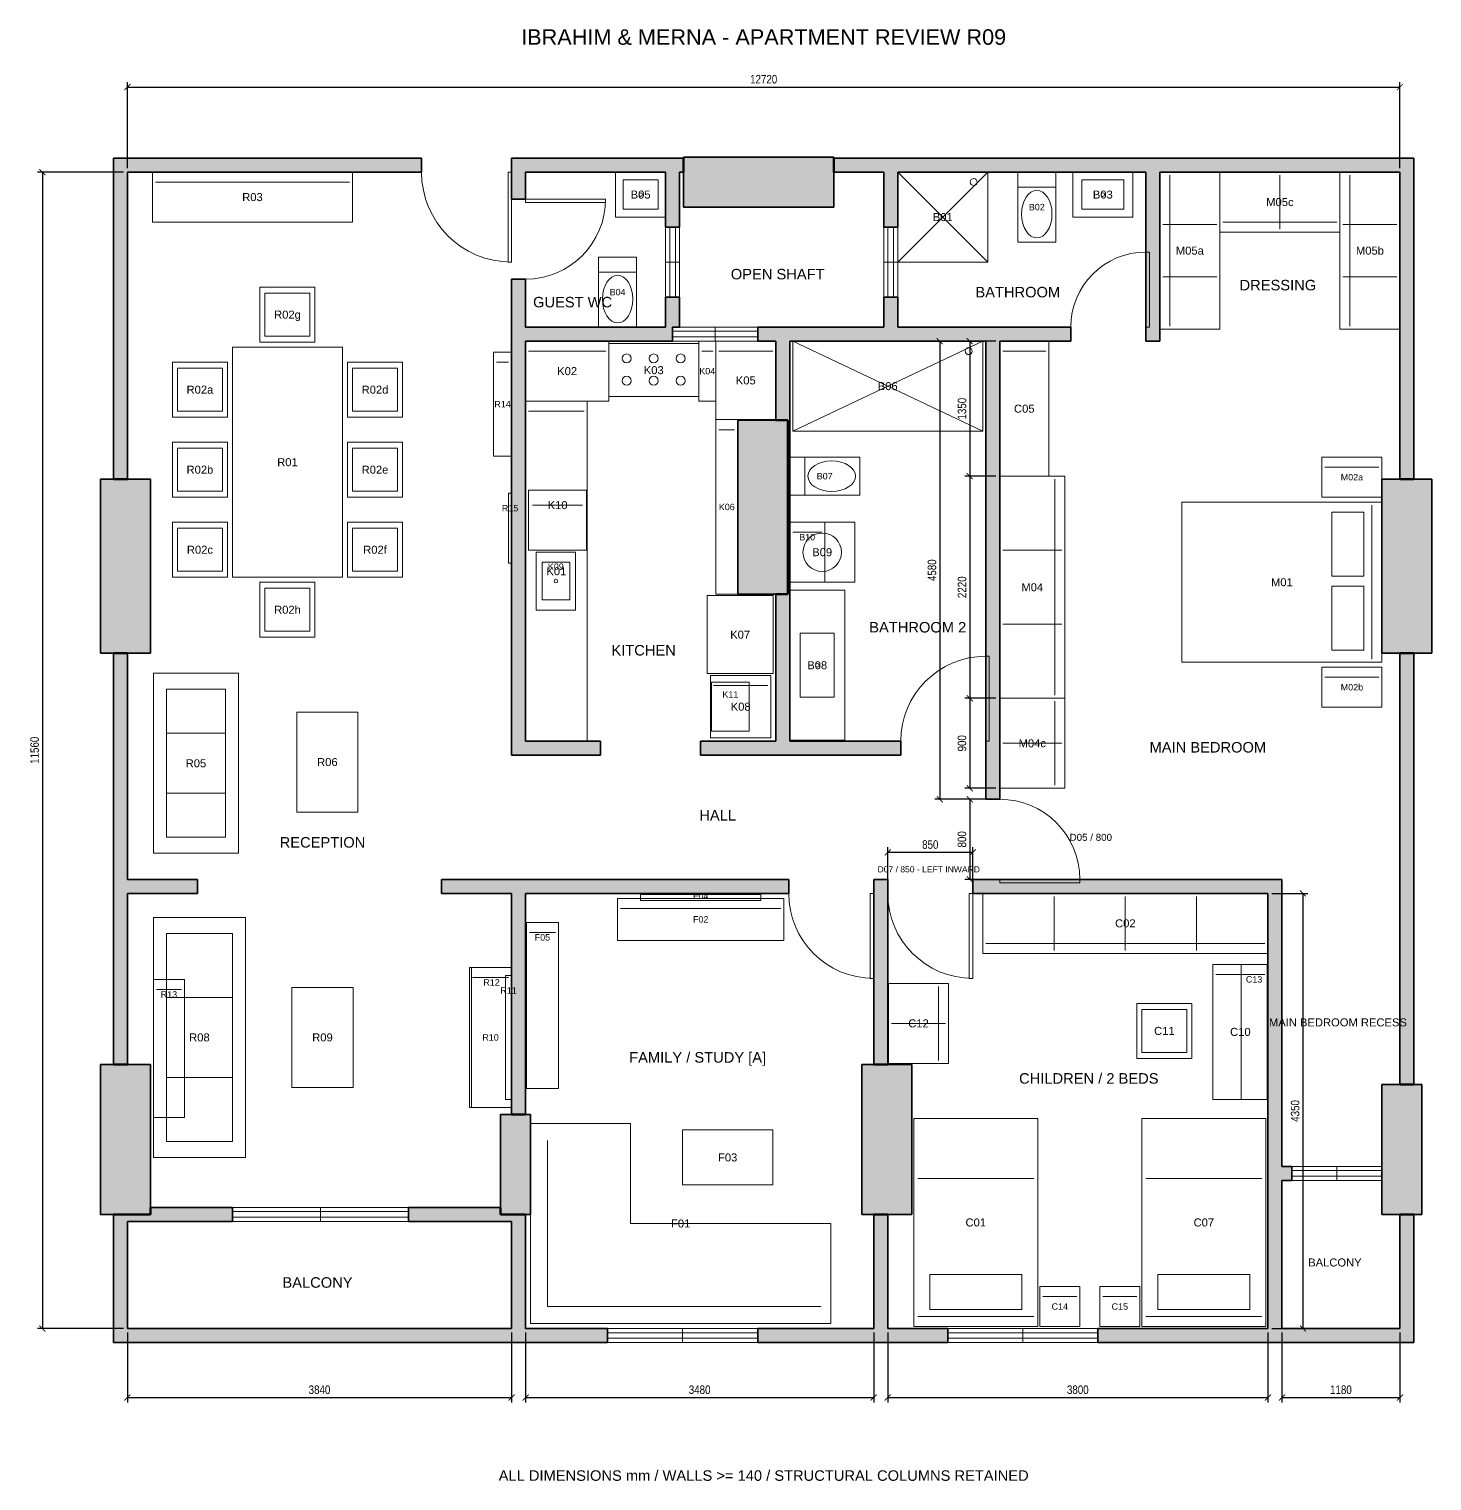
# Model space of a CAD drawing. Header units: millimetres. Extents: x -983 to 13040, y -1524 to 12990.
import ezdxf
from ezdxf.enums import TextEntityAlignment as Align

# ---------------------------------------------------------------- set-up
doc = ezdxf.new("R2010")
doc.units = ezdxf.units.MM
for name, color, linetype, lineweight in [('A-CASE', 30, 'Continuous', 18), ('A-COLU', 8, 'Continuous', 50), ('A-DIMS', 7, 'Continuous', 13), ('A-DOOR', 3, 'Continuous', 20), ('A-FURN-EXIST', 5, 'Continuous', 18), ('A-FURN-OVER', 8, 'Continuous', 13), ('A-FURN-PROP', 3, 'Continuous', 18), ('A-GLAZ', 4, 'Continuous', 15), ('A-NOTES', 7, 'Continuous', 13), ('A-ROOM', 7, 'Continuous', 20), ('A-SANR', 4, 'Continuous', 18), ('A-WALL', 7, 'Continuous', 35)]:
    doc.layers.add(name, color=color, linetype=linetype, lineweight=lineweight)
doc.styles.add('OpenSansCondensed-Light', font='OpenSansCondensed-Light.ttf')
doc.styles.get("Standard").update_dxf_attribs({"font": 'arial.ttf'})
doc.dimstyles.new('EZDXF', dxfattribs={"dimtxt": 0.25, "dimasz": 0.175, "dimexe": 0.375, "dimexo": 0.125, "dimgap": 0.1, "dimtad": 1, "dimlfac": 100, "dimzin": 12, "dimdsep": 46, "dimtxsty": 'OpenSansCondensed-Light', "dimblk": 'ARCHTICK', "dimcen": 2.5, "dimazin": 3, "dimtfac": 0.5, "dimtmove": 2, "dimatfit": 3, "dimarcsym": 0})

# ---------------------------------------------------------------- blocks, each defined once
blk = doc.blocks.new('APT_D01')
for p, q in [((0, 0), (0, -140)), ((900, 0), (900, -140))]:
    blk.add_line(p, q)
blk.add_lwpolyline([(0, 0), (0, 900), (35, 900), (35, 0)], close=True)
blk.add_arc((0, 0), 900, 0, 90)
blk = doc.blocks.new('APT_D02')
for p, q in [((0, 0), (0, -140)), ((800, 0), (800, -140))]:
    blk.add_line(p, q)
blk.add_lwpolyline([(0, 0), (0, 800), (35, 800), (35, 0)], close=True)
blk.add_arc((0, 0), 800, 0, 90)
blk = doc.blocks.new('APT_D04')
for p, q in [((0, 0), (0, 140)), ((850, 0), (850, 140))]:
    blk.add_line(p, q)
blk.add_lwpolyline([(0, 0), (0, -850), (-35, -850), (-35, 0)], close=True)
blk.add_arc((0, 0), 850, -90, 0)
blk = doc.blocks.new('APT_D05')
for p, q in [((0, 0), (0, 140)), ((800, 0), (800, 140))]:
    blk.add_line(p, q)
blk.add_lwpolyline([(0, 0), (0, -800), (-35, -800), (-35, 0)], close=True)
blk.add_arc((0, 0), 800, -90, 0)
blk = doc.blocks.new('APT_D06')
for p, q in [((0, 0), (0, -140)), ((850, 0), (850, -140))]:
    blk.add_line(p, q)
blk.add_lwpolyline([(0, 0), (0, 850), (35, 850), (35, 0)], close=True)
blk.add_arc((0, 0), 850, 0, 90)
blk = doc.blocks.new('APT_D07')
for p, q in [((0, 0), (0, -140)), ((850, 0), (850, -140))]:
    blk.add_line(p, q)
blk.add_lwpolyline([(0, 0), (0, 850), (35, 850), (35, 0)], close=True)
blk.add_arc((0, 0), 850, 0, 90)
blk = doc.blocks.new('APT_D08')
for p, q in [((0, 0), (0, 140)), ((750, 0), (750, 140))]:
    blk.add_line(p, q)
blk.add_lwpolyline([(0, 0), (0, -750), (-35, -750), (-35, 0)], close=True)
blk.add_arc((0, 0), 750, -90, 0)
blk = doc.blocks.new('APT_S02')
for p, q in [((450, 0), (450, -140)), ((0, -42), (900, -42)), ((0, -98), (900, -98))]:
    blk.add_line(p, q)
blk.add_lwpolyline([(0, 0), (900, 0), (900, -140), (0, -140)], close=True)
blk = doc.blocks.new('APT_W03')
for p, q in [((425, 0), (425, -140)), ((0, -42), (850, -42)), ((0, -98), (850, -98))]:
    blk.add_line(p, q)
blk.add_lwpolyline([(0, 0), (850, 0), (850, -140), (0, -140)], close=True)
blk = doc.blocks.new('APT_W04')
for p, q in [((42, 0), (42, -700)), ((98, 0), (98, -700)), ((0, -350), (140, -350))]:
    blk.add_line(p, q)
blk.add_lwpolyline([(0, 0), (140, 0), (140, -700), (0, -700)], close=True)
blk = doc.blocks.new('APT_W05')
for p, q in [((42, 0), (42, -700)), ((98, 0), (98, -700)), ((0, -350), (140, -350))]:
    blk.add_line(p, q)
blk.add_lwpolyline([(0, 0), (140, 0), (140, -700), (0, -700)], close=True)
blk = doc.blocks.new('APT_W06')
for p, q in [((750, 0), (750, -140)), ((0, -42), (1500, -42)), ((0, -98), (1500, -98))]:
    blk.add_line(p, q)
blk.add_lwpolyline([(0, 0), (1500, 0), (1500, -140), (0, -140)], close=True)
blk = doc.blocks.new('APT_W07')
for p, q in [((750, 0), (750, -140)), ((0, -42), (1500, -42)), ((0, -98), (1500, -98))]:
    blk.add_line(p, q)
blk.add_lwpolyline([(0, 0), (1500, 0), (1500, -140), (0, -140)], close=True)
blk = doc.blocks.new('APT_S01')
for p, q in [((880, 0), (880, -140)), ((0, -42), (1760, -42)), ((0, -98), (1760, -98))]:
    blk.add_line(p, q)
blk.add_lwpolyline([(0, 0), (1760, 0), (1760, -140), (0, -140)], close=True)
blk = doc.blocks.new('APT_R01')
blk.add_lwpolyline([(0, 0), (1100, 0), (1100, -2300), (0, -2300)], close=True)
blk = doc.blocks.new('APT_R02a')
for points in [[(0, 0), (550, 0), (550, -550), (0, -550)], [(50, -60), (500, -60), (500, -490), (50, -490)]]:
    blk.add_lwpolyline(points, close=True)
blk = doc.blocks.new('APT_R02d')
for points in [[(0, 0), (550, 0), (550, -550), (0, -550)], [(50, -60), (500, -60), (500, -490), (50, -490)]]:
    blk.add_lwpolyline(points, close=True)
blk = doc.blocks.new('APT_R02b')
for points in [[(0, 0), (550, 0), (550, -550), (0, -550)], [(50, -60), (500, -60), (500, -490), (50, -490)]]:
    blk.add_lwpolyline(points, close=True)
blk = doc.blocks.new('APT_R02e')
for points in [[(0, 0), (550, 0), (550, -550), (0, -550)], [(50, -60), (500, -60), (500, -490), (50, -490)]]:
    blk.add_lwpolyline(points, close=True)
blk = doc.blocks.new('APT_R02c')
for points in [[(0, 0), (550, 0), (550, -550), (0, -550)], [(50, -60), (500, -60), (500, -490), (50, -490)]]:
    blk.add_lwpolyline(points, close=True)
blk = doc.blocks.new('APT_R02f')
for points in [[(0, 0), (550, 0), (550, -550), (0, -550)], [(50, -60), (500, -60), (500, -490), (50, -490)]]:
    blk.add_lwpolyline(points, close=True)
blk = doc.blocks.new('APT_R02g')
for points in [[(0, 0), (550, 0), (550, -550), (0, -550)], [(50, -60), (500, -60), (500, -490), (50, -490)]]:
    blk.add_lwpolyline(points, close=True)
blk = doc.blocks.new('APT_R02h')
for points in [[(0, 0), (550, 0), (550, -550), (0, -550)], [(50, -60), (500, -60), (500, -490), (50, -490)]]:
    blk.add_lwpolyline(points, close=True)
blk = doc.blocks.new('APT_R03')
blk.add_line((30, -100), (1970, -100))
blk.add_lwpolyline([(0, 0), (2000, 0), (2000, -500), (0, -500)], close=True)
blk = doc.blocks.new('APT_R05')
for p, q in [((130, -600), (720, -600)), ((130, -1200), (720, -1200))]:
    blk.add_line(p, q)
for points in [[(0, 0), (850, 0), (850, -1800), (0, -1800)], [(130, -160), (720, -160), (720, -1640), (130, -1640)]]:
    blk.add_lwpolyline(points, close=True)
blk = doc.blocks.new('APT_R06')
blk.add_lwpolyline([(0, 0), (610, 0), (610, -1000), (0, -1000)], close=True)
blk = doc.blocks.new('APT_R08')
for p, q in [((130, -800), (790, -800)), ((130, -1600), (790, -1600))]:
    blk.add_line(p, q)
for points in [[(0, 0), (920, 0), (920, -2400), (0, -2400)], [(130, -160), (790, -160), (790, -2240), (130, -2240)]]:
    blk.add_lwpolyline(points, close=True)
blk = doc.blocks.new('APT_R09')
blk.add_lwpolyline([(0, 0), (610, 0), (610, -1000), (0, -1000)], close=True)
blk = doc.blocks.new('APT_R10')
blk.add_line((30, -100), (390, -100))
blk.add_lwpolyline([(0, 0), (420, 0), (420, -1400), (0, -1400)], close=True)
blk = doc.blocks.new('APT_R11')
blk.add_lwpolyline([(0, 0), (60, 0), (60, -1240), (0, -1240)], close=True)
blk = doc.blocks.new('APT_R12')
blk.add_line((30, -100), (370, -100))
blk.add_lwpolyline([(0, 0), (400, 0), (400, -1400), (0, -1400)], close=True)
blk = doc.blocks.new('APT_R13')
blk.add_line((30, -100), (280, -100))
blk.add_lwpolyline([(0, 0), (310, 0), (310, -1380), (0, -1380)], close=True)
blk = doc.blocks.new('APT_F01')
for p, q in [((170, -170), (170, -1830)), ((170, -1830), (2900, -1830))]:
    blk.add_line(p, q)
blk.add_lwpolyline([(0, 0), (1000, 0), (1000, -1000), (3000, -1000), (3000, -2000), (0, -2000)], close=True)
blk = doc.blocks.new('APT_F02')
blk.add_line((30, -100), (1630, -100))
blk.add_lwpolyline([(0, 0), (1660, 0), (1660, -420), (0, -420)], close=True)
blk = doc.blocks.new('APT_F04')
blk.add_lwpolyline([(0, 0), (1200, 0), (1200, -60), (0, -60)], close=True)
blk = doc.blocks.new('APT_F05')
blk.add_line((30, -100), (290, -100))
blk.add_lwpolyline([(0, 0), (320, 0), (320, -1660), (0, -1660)], close=True)
blk = doc.blocks.new('APT_F03')
blk.add_lwpolyline([(0, 0), (900, 0), (900, -550), (0, -550)], close=True)
blk = doc.blocks.new('APT_C01')
for p, q in [((40, -600), (1200, -600)), ((40, -1980), (1200, -1980))]:
    blk.add_line(p, q)
for points in [[(0, 0), (1240, 0), (1240, -2080), (0, -2080)], [(160, -1560), (1080, -1560), (1080, -1910), (160, -1910)]]:
    blk.add_lwpolyline(points, close=True)
blk = doc.blocks.new('APT_C07')
for p, q in [((40, -600), (1200, -600)), ((40, -1980), (1200, -1980))]:
    blk.add_line(p, q)
for points in [[(0, 0), (1240, 0), (1240, -2080), (0, -2080)], [(160, -1560), (1080, -1560), (1080, -1910), (160, -1910)]]:
    blk.add_lwpolyline(points, close=True)
blk = doc.blocks.new('APT_C02')
for p, q in [((712.5, -30), (712.5, -570)), ((1425, -30), (1425, -570)), ((2137.5, -30), (2137.5, -570)), ((30, -500), (2820, -500))]:
    blk.add_line(p, q)
blk.add_lwpolyline([(0, 0), (2850, 0), (2850, -600), (0, -600)], close=True)
blk = doc.blocks.new('APT_C05')
blk.add_line((30, -100), (460, -100))
blk.add_lwpolyline([(0, 0), (490, 0), (490, -1350), (0, -1350)], close=True)
blk = doc.blocks.new('APT_M01')
blk.add_line((1900, -30), (1900, -1570))
for points in [[(0, 0), (2000, 0), (2000, -1600), (0, -1600)], [(1500, -100), (1820, -100), (1820, -740), (1500, -740)], [(1500, -840), (1820, -840), (1820, -1480), (1500, -1480)]]:
    blk.add_lwpolyline(points, close=True)
blk = doc.blocks.new('APT_M02a')
blk.add_line((30, -100), (570, -100))
blk.add_lwpolyline([(0, 0), (600, 0), (600, -400), (0, -400)], close=True)
blk = doc.blocks.new('APT_M02b')
blk.add_line((30, -100), (570, -100))
blk.add_lwpolyline([(0, 0), (600, 0), (600, -400), (0, -400)], close=True)
blk = doc.blocks.new('APT_M04')
for p, q in [((550, -30), (550, -2190)), ((30, -740), (620, -740)), ((30, -1480), (620, -1480))]:
    blk.add_line(p, q)
blk.add_lwpolyline([(0, 0), (650, 0), (650, -2220), (0, -2220)], close=True)
blk = doc.blocks.new('APT_M04c')
for p, q in [((550, -30), (550, -870)), ((30, -450), (620, -450))]:
    blk.add_line(p, q)
blk.add_lwpolyline([(0, 0), (650, 0), (650, -900), (0, -900)], close=True)
blk = doc.blocks.new('APT_K01')
blk.add_line((30, -100), (585, -100))
blk.add_lwpolyline([(0, 0), (615, 0), (615, -3400), (0, -3400)], close=True)
blk = doc.blocks.new('APT_K02')
blk.add_line((30, -100), (801, -100))
blk.add_lwpolyline([(0, 0), (831, 0), (831, -600), (0, -600)], close=True)
blk = doc.blocks.new('APT_K03')
blk.add_lwpolyline([(0, 0), (900, 0), (900, -530), (0, -530)], close=True)
for centre in [(180, -148.4), (450, -148.4), (720, -148.4), (180, -371), (450, -371), (720, -371)]:
    blk.add_circle(centre, 45)
blk = doc.blocks.new('APT_K04')
blk.add_line((30, -100), (141, -100))
blk.add_lwpolyline([(0, 0), (171, 0), (171, -600), (0, -600)], close=True)
blk = doc.blocks.new('APT_K05')
blk.add_line((30, -100), (568, -100))
blk.add_lwpolyline([(0, 0), (598, 0), (598, -785), (0, -785)], close=True)
blk = doc.blocks.new('APT_K06')
blk.add_line((30, -100), (188, -100))
blk.add_lwpolyline([(0, 0), (218, 0), (218, -1745), (0, -1745)], close=True)
blk = doc.blocks.new('APT_K07')
blk.add_lwpolyline([(0, 0), (660, 0), (660, -780), (0, -780)], close=True)
blk = doc.blocks.new('APT_K08')
blk.add_line((30, -100), (570, -100))
blk.add_lwpolyline([(0, 0), (600, 0), (600, -620), (0, -620)], close=True)
blk = doc.blocks.new('APT_K09')
for points in [[(0, 0), (395, 0), (395, -580), (0, -580)], [(59.25, -101.5), (335.75, -101.5), (335.75, -478.5), (59.25, -478.5)]]:
    blk.add_lwpolyline(points, close=True)
blk.add_circle((197.5, -290), 18)
blk = doc.blocks.new('APT_K10')
blk.add_line((40, -150), (540, -150))
blk.add_lwpolyline([(0, 0), (580, 0), (580, -600), (0, -600)], close=True)
blk = doc.blocks.new('APT_K11')
blk.add_lwpolyline([(0, 0), (374, 0), (374, -489), (0, -489)], close=True)
blk = doc.blocks.new('APT_B01')
for p, q in [((0, 0), (900, -900)), ((900, 0), (0, -900))]:
    blk.add_line(p, q)
blk.add_lwpolyline([(0, 0), (900, 0), (900, -900), (0, -900)], close=True)
blk.add_circle((760, -100), 35)
blk = doc.blocks.new('APT_B02')
for points in [[(0, 0), (380, 0), (380, -700), (0, -700)], [(0, 0), (380, 0), (380, -150), (0, -150)]]:
    blk.add_lwpolyline(points, close=True)
blk.add_ellipse((190, -420), major_axis=(0, 238), ratio=0.638655)
blk = doc.blocks.new('APT_B03')
for points in [[(0, 0), (600, 0), (600, -450), (0, -450)], [(90, -78.75), (510, -78.75), (510, -371.25), (90, -371.25)]]:
    blk.add_lwpolyline(points, close=True)
blk.add_circle((300, -225), 18)
blk = doc.blocks.new('APT_B04')
for points in [[(0, 0), (380, 0), (380, -700), (0, -700)], [(0, 0), (380, 0), (380, -150), (0, -150)]]:
    blk.add_lwpolyline(points, close=True)
blk.add_ellipse((190, -420), major_axis=(0, 238), ratio=0.638655)
blk = doc.blocks.new('APT_B05')
for points in [[(0, 0), (500, 0), (500, -450), (0, -450)], [(75, -78.75), (425, -78.75), (425, -371.25), (75, -371.25)]]:
    blk.add_lwpolyline(points, close=True)
blk.add_circle((250, -225), 18)
blk = doc.blocks.new('APT_B06')
for p, q in [((0, 0), (1900, -900)), ((1900, 0), (0, -900))]:
    blk.add_line(p, q)
blk.add_lwpolyline([(0, 0), (1900, 0), (1900, -900), (0, -900)], close=True)
blk.add_circle((1760, -100), 35)
blk = doc.blocks.new('APT_B07')
for points in [[(0, 0), (700, 0), (700, -380), (0, -380)], [(0, 0), (150, 0), (150, -380), (0, -380)]]:
    blk.add_lwpolyline(points, close=True)
blk.add_ellipse((420, -190), major_axis=(238, 0), ratio=0.638655)
blk = doc.blocks.new('APT_B08')
for points in [[(0, 0), (550, 0), (550, -1500), (0, -1500)], [(105, -430.5), (445, -430.5), (445, -1069.5), (105, -1069.5)]]:
    blk.add_lwpolyline(points, close=True)
blk.add_circle((275, -750), 18)
blk = doc.blocks.new('APT_M05a')
for p, q in [((100, -30), (100, -1540)), ((30, -523), (570, -523)), ((30, -1047), (570, -1047))]:
    blk.add_line(p, q)
blk.add_lwpolyline([(0, 0), (600, 0), (600, -1570), (0, -1570)], close=True)
blk = doc.blocks.new('APT_M05b')
for p, q in [((100, -30), (100, -1540)), ((30, -523), (570, -523)), ((30, -1047), (570, -1047))]:
    blk.add_line(p, q)
blk.add_lwpolyline([(0, 0), (600, 0), (600, -1570), (0, -1570)], close=True)
blk = doc.blocks.new('APT_M05c')
for p, q in [((600, -30), (600, -570)), ((30, -500), (1170, -500))]:
    blk.add_line(p, q)
blk.add_lwpolyline([(0, 0), (1200, 0), (1200, -600), (0, -600)], close=True)
blk = doc.blocks.new('APT_B09')
blk.add_lwpolyline([(0, 0), (650, 0), (650, -600), (0, -600)], close=True)
blk.add_circle((325, -300), 192)
blk = doc.blocks.new('APT_B10')
blk.add_line((30, -100), (320, -100))
blk.add_lwpolyline([(0, 0), (350, 0), (350, -600), (0, -600)], close=True)
blk = doc.blocks.new('APT_R14')
blk.add_line((30, -100), (150, -100))
blk.add_lwpolyline([(0, 0), (180, 0), (180, -1040), (0, -1040)], close=True)
blk = doc.blocks.new('APT_C10')
blk.add_line((30, -100), (520, -100))
blk.add_lwpolyline([(0, 0), (550, 0), (550, -1350), (0, -1350)], close=True)
blk = doc.blocks.new('APT_C11')
for points in [[(0, 0), (550, 0), (550, -550), (0, -550)], [(50, -60), (500, -60), (500, -490), (50, -490)]]:
    blk.add_lwpolyline(points, close=True)
blk = doc.blocks.new('APT_C12')
for p, q in [((500, -30), (500, -770)), ((30, -400), (570, -400))]:
    blk.add_line(p, q)
blk.add_lwpolyline([(0, 0), (600, 0), (600, -800), (0, -800)], close=True)
blk = doc.blocks.new('APT_C13')
blk.add_line((30, -100), (230, -100))
blk.add_lwpolyline([(0, 0), (260, 0), (260, -1350), (0, -1350)], close=True)
blk = doc.blocks.new('APT_C14')
blk.add_line((30, -100), (370, -100))
blk.add_lwpolyline([(0, 0), (400, 0), (400, -400), (0, -400)], close=True)
blk = doc.blocks.new('APT_C15')
blk.add_line((30, -100), (370, -100))
blk.add_lwpolyline([(0, 0), (400, 0), (400, -400), (0, -400)], close=True)
blk = doc.blocks.new('APT_R15')
blk.add_lwpolyline([(0, 0), (30, 0), (30, -700), (0, -700)], close=True)
blk = doc.blocks.new('_ARCHTICK')
at = {"color": 0, "linetype": 'ByBlock', "const_width": 0.15}
blk.add_lwpolyline([(-0.5, -0.5), (0.5, 0.5)], dxfattribs=at)
blk = doc.blocks.new('*D81')
at = {"layer": 'A-DIMS', "color": 0, "lineweight": -2, "transparency": 16777216}
for p, q in [((0, 11600), (0, 12460)), ((0, 12410), (12720, 12410)), ((12720, 11600), (12720, 12460))]:
    blk.add_line(p, q, dxfattribs=at)
at = {"layer": 'Defpoints', "color": 0, "transparency": 16777216}
for p in [(12720, 12410), (0, 11560), (12720, 11560)]:
    blk.add_point(p, dxfattribs=at)
at = {"layer": 'A-DIMS', "color": 0, "lineweight": -2, "transparency": 16777216, "xscale": 60, "yscale": 60, "zscale": 60, "rotation": 180}
blk.add_blockref('_ARCHTICK', (0, 12410), dxfattribs=at)
at = {"layer": 'A-DIMS', "color": 0, "lineweight": -2, "transparency": 16777216, "xscale": 60, "yscale": 60, "zscale": 60}
blk.add_blockref('_ARCHTICK', (12720, 12410), dxfattribs=at)
at = {"layer": 'A-DIMS', "color": 0, "transparency": 16777216, "insert": (6360, 12487.5), "char_height": 85, "attachment_point": 5, "style": 'OpenSansCondensed-Light'}
blk.add_mtext('12720', dxfattribs=at)
blk = doc.blocks.new('*D82')
at = {"layer": 'A-DIMS', "color": 0, "lineweight": -2, "transparency": 16777216}
for p, q in [((-40, 11560), (-900, 11560)), ((-850, 11560), (-850, 0)), ((-40, 0), (-900, 0))]:
    blk.add_line(p, q, dxfattribs=at)
at = {"layer": 'Defpoints', "color": 0, "transparency": 16777216}
for p in [(0, 11560), (0, 0), (-850, 0)]:
    blk.add_point(p, dxfattribs=at)
at = {"layer": 'A-DIMS', "color": 0, "lineweight": -2, "transparency": 16777216, "xscale": 60, "yscale": 60, "zscale": 60}
for p, rotation in [((-850, 11560), 90), ((-850, 0), 270)]:
    blk.add_blockref('_ARCHTICK', p, dxfattribs=dict(at, rotation=rotation))
at = {"layer": 'A-DIMS', "color": 0, "transparency": 16777216, "insert": (-927.5, 5780), "char_height": 85, "attachment_point": 5, "rotation": 90, "style": 'OpenSansCondensed-Light'}
blk.add_mtext('11560', dxfattribs=at)
blk = doc.blocks.new('*D83')
at = {"layer": 'A-DIMS', "color": 0, "lineweight": -2, "transparency": 16777216}
for p, q in [((0, -40), (0, -740)), ((3840, -40), (3840, -740)), ((0, -690), (3840, -690))]:
    blk.add_line(p, q, dxfattribs=at)
at = {"layer": 'Defpoints', "color": 0, "transparency": 16777216}
for p in [(0, 0), (3840, 0), (3840, -690)]:
    blk.add_point(p, dxfattribs=at)
at = {"layer": 'A-DIMS', "color": 0, "lineweight": -2, "transparency": 16777216, "xscale": 60, "yscale": 60, "zscale": 60, "rotation": 180}
blk.add_blockref('_ARCHTICK', (0, -690), dxfattribs=at)
at = {"layer": 'A-DIMS', "color": 0, "lineweight": -2, "transparency": 16777216, "xscale": 60, "yscale": 60, "zscale": 60}
blk.add_blockref('_ARCHTICK', (3840, -690), dxfattribs=at)
at = {"layer": 'A-DIMS', "color": 0, "transparency": 16777216, "insert": (1920, -612.5), "char_height": 85, "attachment_point": 5, "style": 'OpenSansCondensed-Light'}
blk.add_mtext('3840', dxfattribs=at)
blk = doc.blocks.new('*D84')
at = {"layer": 'A-DIMS', "color": 0, "lineweight": -2, "transparency": 16777216}
for p, q in [((3980, -40), (3980, -740)), ((7460, -40), (7460, -740)), ((3980, -690), (7460, -690))]:
    blk.add_line(p, q, dxfattribs=at)
at = {"layer": 'Defpoints', "color": 0, "transparency": 16777216}
for p in [(3980, 0), (7460, 0), (7460, -690)]:
    blk.add_point(p, dxfattribs=at)
at = {"layer": 'A-DIMS', "color": 0, "lineweight": -2, "transparency": 16777216, "xscale": 60, "yscale": 60, "zscale": 60, "rotation": 180}
blk.add_blockref('_ARCHTICK', (3980, -690), dxfattribs=at)
at = {"layer": 'A-DIMS', "color": 0, "lineweight": -2, "transparency": 16777216, "xscale": 60, "yscale": 60, "zscale": 60}
blk.add_blockref('_ARCHTICK', (7460, -690), dxfattribs=at)
at = {"layer": 'A-DIMS', "color": 0, "transparency": 16777216, "insert": (5720, -612.5), "char_height": 85, "attachment_point": 5, "style": 'OpenSansCondensed-Light'}
blk.add_mtext('3480', dxfattribs=at)
blk = doc.blocks.new('*D85')
at = {"layer": 'A-DIMS', "color": 0, "lineweight": -2, "transparency": 16777216}
for p, q in [((7600, -40), (7600, -740)), ((11400, -40), (11400, -740)), ((7600, -690), (11400, -690))]:
    blk.add_line(p, q, dxfattribs=at)
at = {"layer": 'Defpoints', "color": 0, "transparency": 16777216}
for p in [(7600, 0), (11400, 0), (11400, -690)]:
    blk.add_point(p, dxfattribs=at)
at = {"layer": 'A-DIMS', "color": 0, "lineweight": -2, "transparency": 16777216, "xscale": 60, "yscale": 60, "zscale": 60, "rotation": 180}
blk.add_blockref('_ARCHTICK', (7600, -690), dxfattribs=at)
at = {"layer": 'A-DIMS', "color": 0, "lineweight": -2, "transparency": 16777216, "xscale": 60, "yscale": 60, "zscale": 60}
blk.add_blockref('_ARCHTICK', (11400, -690), dxfattribs=at)
at = {"layer": 'A-DIMS', "color": 0, "transparency": 16777216, "insert": (9500, -612.5), "char_height": 85, "attachment_point": 5, "style": 'OpenSansCondensed-Light'}
blk.add_mtext('3800', dxfattribs=at)
blk = doc.blocks.new('*D86')
at = {"layer": 'A-DIMS', "color": 0, "lineweight": -2, "transparency": 16777216}
for p, q in [((11540, -40), (11540, -740)), ((12720, -40), (12720, -740)), ((11540, -690), (12720, -690))]:
    blk.add_line(p, q, dxfattribs=at)
at = {"layer": 'Defpoints', "color": 0, "transparency": 16777216}
for p in [(11540, 0), (12720, 0), (12720, -690)]:
    blk.add_point(p, dxfattribs=at)
at = {"layer": 'A-DIMS', "color": 0, "lineweight": -2, "transparency": 16777216, "xscale": 60, "yscale": 60, "zscale": 60, "rotation": 180}
blk.add_blockref('_ARCHTICK', (11540, -690), dxfattribs=at)
at = {"layer": 'A-DIMS', "color": 0, "lineweight": -2, "transparency": 16777216, "xscale": 60, "yscale": 60, "zscale": 60}
blk.add_blockref('_ARCHTICK', (12720, -690), dxfattribs=at)
at = {"layer": 'A-DIMS', "color": 0, "transparency": 16777216, "insert": (12130, -612.5), "char_height": 85, "attachment_point": 5, "style": 'OpenSansCondensed-Light'}
blk.add_mtext('1180', dxfattribs=at)
blk = doc.blocks.new('*D87')
at = {"layer": 'A-DIMS', "color": 0, "lineweight": -2, "transparency": 16777216}
for p, q in [((11440, 4350), (11800, 4350)), ((11750, 4350), (11750, 0)), ((11440, 0), (11800, 0))]:
    blk.add_line(p, q, dxfattribs=at)
at = {"layer": 'Defpoints', "color": 0, "transparency": 16777216}
for p in [(11400, 4350), (11400, 0), (11750, 0)]:
    blk.add_point(p, dxfattribs=at)
at = {"layer": 'A-DIMS', "color": 0, "lineweight": -2, "transparency": 16777216, "xscale": 60, "yscale": 60, "zscale": 60}
for p, rotation in [((11750, 4350), 90), ((11750, 0), 270)]:
    blk.add_blockref('_ARCHTICK', p, dxfattribs=dict(at, rotation=rotation))
at = {"layer": 'A-DIMS', "color": 0, "transparency": 16777216, "insert": (11672.5, 2175), "char_height": 85, "attachment_point": 5, "rotation": 90, "style": 'OpenSansCondensed-Light'}
blk.add_mtext('4350', dxfattribs=at)
blk = doc.blocks.new('*D88')
at = {"layer": 'A-DIMS', "color": 0, "lineweight": -2, "transparency": 16777216}
for p, q in [((7600, 4390), (7600, 4810)), ((8450, 4390), (8450, 4810)), ((7600, 4760), (8450, 4760))]:
    blk.add_line(p, q, dxfattribs=at)
at = {"layer": 'Defpoints', "color": 0, "transparency": 16777216}
for p in [(8450, 4760), (7600, 4350), (8450, 4350)]:
    blk.add_point(p, dxfattribs=at)
at = {"layer": 'A-DIMS', "color": 0, "lineweight": -2, "transparency": 16777216, "xscale": 60, "yscale": 60, "zscale": 60, "rotation": 180}
blk.add_blockref('_ARCHTICK', (7600, 4760), dxfattribs=at)
at = {"layer": 'A-DIMS', "color": 0, "lineweight": -2, "transparency": 16777216, "xscale": 60, "yscale": 60, "zscale": 60}
blk.add_blockref('_ARCHTICK', (8450, 4760), dxfattribs=at)
at = {"layer": 'A-DIMS', "color": 0, "transparency": 16777216, "insert": (8025, 4837.5), "char_height": 85, "attachment_point": 5, "style": 'OpenSansCondensed-Light'}
blk.add_mtext('850', dxfattribs=at)
blk = doc.blocks.new('*D89')
at = {"layer": 'A-DIMS', "color": 0, "lineweight": -2, "transparency": 16777216}
for p, q in [((8680, 9870), (8370, 9870)), ((8420, 9870), (8420, 8520)), ((8680, 8520), (8370, 8520))]:
    blk.add_line(p, q, dxfattribs=at)
at = {"layer": 'Defpoints', "color": 0, "transparency": 16777216}
for p in [(8720, 9870), (8420, 8520), (8720, 8520)]:
    blk.add_point(p, dxfattribs=at)
at = {"layer": 'A-DIMS', "color": 0, "lineweight": -2, "transparency": 16777216, "xscale": 60, "yscale": 60, "zscale": 60}
for p, rotation in [((8420, 9870), 90), ((8420, 8520), 270)]:
    blk.add_blockref('_ARCHTICK', p, dxfattribs=dict(at, rotation=rotation))
at = {"layer": 'A-DIMS', "color": 0, "transparency": 16777216, "insert": (8342.5, 9195), "char_height": 85, "attachment_point": 5, "rotation": 90, "style": 'OpenSansCondensed-Light'}
blk.add_mtext('1350', dxfattribs=at)
blk = doc.blocks.new('*D90')
at = {"layer": 'A-DIMS', "color": 0, "lineweight": -2, "transparency": 16777216}
for p, q in [((8680, 8520), (8370, 8520)), ((8420, 8520), (8420, 6300)), ((8680, 6300), (8370, 6300))]:
    blk.add_line(p, q, dxfattribs=at)
at = {"layer": 'Defpoints', "color": 0, "transparency": 16777216}
for p in [(8720, 8520), (8420, 6300), (8720, 6300)]:
    blk.add_point(p, dxfattribs=at)
at = {"layer": 'A-DIMS', "color": 0, "lineweight": -2, "transparency": 16777216, "xscale": 60, "yscale": 60, "zscale": 60}
for p, rotation in [((8420, 8520), 90), ((8420, 6300), 270)]:
    blk.add_blockref('_ARCHTICK', p, dxfattribs=dict(at, rotation=rotation))
at = {"layer": 'A-DIMS', "color": 0, "transparency": 16777216, "insert": (8342.5, 7410), "char_height": 85, "attachment_point": 5, "rotation": 90, "style": 'OpenSansCondensed-Light'}
blk.add_mtext('2220', dxfattribs=at)
blk = doc.blocks.new('*D91')
at = {"layer": 'A-DIMS', "color": 0, "lineweight": -2, "transparency": 16777216}
for p, q in [((8680, 6300), (8370, 6300)), ((8420, 6300), (8420, 5400)), ((8680, 5400), (8370, 5400))]:
    blk.add_line(p, q, dxfattribs=at)
at = {"layer": 'Defpoints', "color": 0, "transparency": 16777216}
for p in [(8720, 6300), (8420, 5400), (8720, 5400)]:
    blk.add_point(p, dxfattribs=at)
at = {"layer": 'A-DIMS', "color": 0, "lineweight": -2, "transparency": 16777216, "xscale": 60, "yscale": 60, "zscale": 60}
for p, rotation in [((8420, 6300), 90), ((8420, 5400), 270)]:
    blk.add_blockref('_ARCHTICK', p, dxfattribs=dict(at, rotation=rotation))
at = {"layer": 'A-DIMS', "color": 0, "transparency": 16777216, "insert": (8342.5, 5850), "char_height": 85, "attachment_point": 5, "rotation": 90, "style": 'OpenSansCondensed-Light'}
blk.add_mtext('900', dxfattribs=at)
blk = doc.blocks.new('*D92')
at = {"layer": 'A-DIMS', "color": 0, "lineweight": -2, "transparency": 16777216}
for p, q in [((8680, 9870), (8070, 9870)), ((8120, 9870), (8120, 5290)), ((8680, 5290), (8070, 5290))]:
    blk.add_line(p, q, dxfattribs=at)
at = {"layer": 'Defpoints', "color": 0, "transparency": 16777216}
for p in [(8720, 9870), (8120, 5290), (8720, 5290)]:
    blk.add_point(p, dxfattribs=at)
at = {"layer": 'A-DIMS', "color": 0, "lineweight": -2, "transparency": 16777216, "xscale": 60, "yscale": 60, "zscale": 60}
for p, rotation in [((8120, 9870), 90), ((8120, 5290), 270)]:
    blk.add_blockref('_ARCHTICK', p, dxfattribs=dict(at, rotation=rotation))
at = {"layer": 'A-DIMS', "color": 0, "transparency": 16777216, "insert": (8042.5, 7580), "char_height": 85, "attachment_point": 5, "rotation": 90, "style": 'OpenSansCondensed-Light'}
blk.add_mtext('4580', dxfattribs=at)
blk = doc.blocks.new('*D93')
at = {"layer": 'A-DIMS', "color": 0, "lineweight": -2, "transparency": 16777216}
for p, q in [((8680, 5290), (8370, 5290)), ((8420, 5290), (8420, 4490)), ((8680, 4490), (8370, 4490))]:
    blk.add_line(p, q, dxfattribs=at)
at = {"layer": 'Defpoints', "color": 0, "transparency": 16777216}
for p in [(8720, 5290), (8420, 4490), (8720, 4490)]:
    blk.add_point(p, dxfattribs=at)
at = {"layer": 'A-DIMS', "color": 0, "lineweight": -2, "transparency": 16777216, "xscale": 60, "yscale": 60, "zscale": 60}
for p, rotation in [((8420, 5290), 90), ((8420, 4490), 270)]:
    blk.add_blockref('_ARCHTICK', p, dxfattribs=dict(at, rotation=rotation))
at = {"layer": 'A-DIMS', "color": 0, "transparency": 16777216, "insert": (8342.5, 4890), "char_height": 85, "attachment_point": 5, "rotation": 90, "style": 'OpenSansCondensed-Light'}
blk.add_mtext('800', dxfattribs=at)

msp = doc.modelspace()

# ---------------------------------------------------------------- hatches: boundary and pattern name
at = {"layer": 'A-COLU'}
h = msp.add_hatch(color=8, dxfattribs=at)
h.dxf.hatch_style = 1
h.paths.add_polyline_path([(7060, 11210), (7060, 11710), (5560, 11710), (5560, 11210)])
h = msp.add_hatch(color=8, dxfattribs=at)
h.dxf.hatch_style = 1
h.paths.add_polyline_path([(6600, 7340), (6600, 9080), (6100, 9080), (6100, 7340)])
h = msp.add_hatch(color=8, dxfattribs=at)
h.dxf.hatch_style = 1
h.paths.add_polyline_path([(230, 6750), (230, 8490), (-270, 8490), (-270, 6750)])
h = msp.add_hatch(color=8, dxfattribs=at)
h.dxf.hatch_style = 1
h.paths.add_polyline_path([(13040, 6750), (13040, 8490), (12540, 8490), (12540, 6750)])
h = msp.add_hatch(color=8, dxfattribs=at)
h.dxf.hatch_style = 1
h.paths.add_polyline_path([(230, 1140), (230, 2640), (-270, 2640), (-270, 1140)])
h = msp.add_hatch(color=8, dxfattribs=at)
h.dxf.hatch_style = 1
h.paths.add_polyline_path([(7840, 1140), (7840, 2640), (7340, 2640), (7340, 1140)])
h = msp.add_hatch(color=8, dxfattribs=at)
h.dxf.hatch_style = 1
h.paths.add_polyline_path([(12940, 1140), (12940, 2440), (12540, 2440), (12540, 1140)])
h = msp.add_hatch(color=8, dxfattribs=at)
h.dxf.hatch_style = 1
h.paths.add_polyline_path([(4030, 1140), (4030, 2140), (3730, 2140), (3730, 1140)])
at = {"layer": 'A-WALL'}
h = msp.add_hatch(color=254, dxfattribs=at)
h.dxf.hatch_style = 1
h.paths.add_polyline_path([(0, 11560), (2940, 11560), (2940, 11700), (-140, 11700), (-140, 11560), (-140, 8490), (0, 8490)])
h = msp.add_hatch(color=254, dxfattribs=at)
h.dxf.hatch_style = 1
h.paths.add_polyline_path([(3840, 11700), (3840, 11560), (3840, 11290), (3980, 11290), (3980, 11560), (5380, 11560), (5380, 11010), (5520, 11010), (5520, 11560), (5560, 11560), (5560, 11700)])
h = msp.add_hatch(color=254, dxfattribs=at)
h.dxf.hatch_style = 1
h.paths.add_polyline_path([(12860, 11560), (12860, 11700), (7060, 11700), (7060, 11560), (7560, 11560), (7560, 11010), (7700, 11010), (7700, 11560), (10180, 11560), (10180, 10010), (10180, 9870), (10320, 9870), (10320, 11560), (12720, 11560), (12720, 8490), (12860, 8490)])
h = msp.add_hatch(color=254, dxfattribs=at)
h.dxf.hatch_style = 1
h.paths.add_polyline_path([(4730, 5870), (3980, 5870), (3980, 9870), (5450, 9870), (5450, 10010), (5520, 10010), (5520, 10310), (5380, 10310), (5380, 10010), (3980, 10010), (3980, 10490), (3840, 10490), (3840, 5730), (3980, 5730), (4730, 5730)])
h = msp.add_hatch(color=254, dxfattribs=at)
h.dxf.hatch_style = 1
h.paths.add_polyline_path([(6620, 5730), (7730, 5730), (7730, 5870), (6620, 5870), (6620, 9870), (8580, 9870), (8580, 5870), (8580, 5730), (8580, 5290), (8720, 5290), (8720, 9870), (9430, 9870), (9430, 10010), (7700, 10010), (7700, 10310), (7560, 10310), (7560, 10010), (6300, 10010), (6300, 9870), (6480, 9870), (6480, 9080), (6600, 9080), (6600, 7340), (6480, 7340), (6480, 5870), (5730, 5870), (5730, 5730), (6480, 5730)])
h = msp.add_hatch(color=254, dxfattribs=at)
h.dxf.hatch_style = 1
h.paths.add_polyline_path([(0, 4350), (700, 4350), (700, 4490), (0, 4490), (0, 6750), (-140, 6750), (-140, 2640), (0, 2640)])
h = msp.add_hatch(color=254, dxfattribs=at)
h.dxf.hatch_style = 1
h.paths.add_polyline_path([(12860, 6750), (12720, 6750), (12720, 4490), (12720, 4350), (12720, 2440), (12860, 2440)])
h = msp.add_hatch(color=254, dxfattribs=at)
h.dxf.hatch_style = 1
h.paths.add_polyline_path([(3980, 4350), (6610, 4350), (6610, 4490), (3980, 4490), (3840, 4490), (3140, 4490), (3140, 4350), (3840, 4350), (3840, 2140), (3980, 2140)])
h = msp.add_hatch(color=254, dxfattribs=at)
h.dxf.hatch_style = 1
h.paths.add_polyline_path([(7600, 4350), (7600, 4490), (7460, 4490), (7460, 4350), (7460, 2640), (7600, 2640)])
h = msp.add_hatch(color=254, dxfattribs=at)
h.dxf.hatch_style = 1
h.paths.add_polyline_path([(12860, -140), (12860, 1140), (12720, 1140), (12720, 0), (11540, 0), (11540, 1480), (11640, 1480), (11640, 1620), (11540, 1620), (11540, 4350), (11540, 4490), (8720, 4490), (8580, 4490), (8450, 4490), (8450, 4350), (11400, 4350), (11400, 0), (9700, 0), (9700, -140), (12720, -140)])
h = msp.add_hatch(color=254, dxfattribs=at)
h.dxf.hatch_style = 1
h.paths.add_polyline_path([(0, -140), (4800, -140), (4800, 0), (3980, 0), (3980, 1140), (3730, 1140), (3730, 1210), (2810, 1210), (2810, 1070), (3840, 1070), (3840, 0), (0, 0), (0, 1070), (1050, 1070), (1050, 1210), (230, 1210), (230, 1140), (-140, 1140), (-140, -140)])
h = msp.add_hatch(color=254, dxfattribs=at)
h.dxf.hatch_style = 1
h.paths.add_polyline_path([(8200, 0), (7600, 0), (7600, 1140), (7460, 1140), (7460, 0), (6300, 0), (6300, -140), (8200, -140)])

# ---------------------------------------------------------------- linework, layer by layer
at = {"layer": 'A-COLU'}
for p, q in [((5560, 11700), (5560, 11560)), ((7060, 11560), (7060, 11700)), ((6600, 9080), (6480, 9080)), ((6600, 7340), (6600, 9080)), ((0, 8490), (-140, 8490)), ((12860, 8490), (12720, 8490)), ((6480, 7340), (6600, 7340)), ((-140, 6750), (0, 6750)), ((12720, 6750), (12860, 6750)), ((0, 2640), (-140, 2640)), ((7600, 2640), (7460, 2640)), ((12860, 2440), (12720, 2440)), ((3980, 2140), (3840, 2140)), ((230, 1140), (230, 1210)), ((3730, 1210), (3730, 1140)), ((-140, 1140), (230, 1140)), ((3730, 1140), (3980, 1140)), ((7460, 1140), (7600, 1140)), ((12720, 1140), (12860, 1140))]:
    msp.add_line(p, q, dxfattribs=at)
at = {"layer": 'A-WALL'}
for p, q in [((2940, 11700), (-140, 11700)), ((-140, 11700), (-140, 11560)), ((2940, 11560), (2940, 11700)), ((5560, 11700), (3840, 11700)), ((3840, 11700), (3840, 11560)), ((7060, 11710), (5560, 11710)), ((5560, 11710), (5560, 11700)), ((7060, 11700), (7060, 11710)), ((12860, 11700), (7060, 11700)), ((12860, 11560), (12860, 11700)), ((-140, 11560), (-140, 8490)), ((0, 8490), (0, 11560)), ((0, 11560), (2940, 11560)), ((3840, 11560), (3840, 11290)), ((3980, 11290), (3980, 11560)), ((3980, 11560), (5380, 11560)), ((5380, 11560), (5380, 11010)), ((5520, 11010), (5520, 11560)), ((5520, 11560), (5560, 11560)), ((5560, 11560), (5560, 11210)), ((7060, 11210), (7060, 11560)), ((7060, 11560), (7560, 11560)), ((7560, 11560), (7560, 11010)), ((7700, 11010), (7700, 11560)), ((7700, 11560), (10180, 11560)), ((10180, 11560), (10180, 10010)), ((10320, 9870), (10320, 11560)), ((10320, 11560), (12720, 11560)), ((12720, 11560), (12720, 8490)), ((12860, 8490), (12860, 11560)), ((3840, 11290), (3980, 11290)), ((5560, 11210), (7060, 11210)), ((5380, 11010), (5520, 11010)), ((7560, 11010), (7700, 11010)), ((3980, 10490), (3840, 10490)), ((3840, 10490), (3840, 5730)), ((3980, 10010), (3980, 10490)), ((5520, 10310), (5380, 10310)), ((5380, 10310), (5380, 10010)), ((5520, 10010), (5520, 10310)), ((7700, 10310), (7560, 10310)), ((7560, 10310), (7560, 10010)), ((7700, 10010), (7700, 10310)), ((5380, 10010), (3980, 10010)), ((3980, 5870), (3980, 9870)), ((3980, 9870), (5450, 9870)), ((5450, 9870), (5450, 10010)), ((5450, 10010), (5520, 10010)), ((7560, 10010), (6300, 10010)), ((6300, 10010), (6300, 9870)), ((6300, 9870), (6480, 9870)), ((6480, 9870), (6480, 9080)), ((6620, 5870), (6620, 9870)), ((6620, 9870), (8580, 9870)), ((9430, 10010), (7700, 10010)), ((8580, 9870), (8580, 5870)), ((8720, 5290), (8720, 9870)), ((8720, 9870), (9430, 9870)), ((9430, 9870), (9430, 10010)), ((10180, 10010), (10180, 9870)), ((10180, 9870), (10320, 9870)), ((6480, 9080), (6100, 9080)), ((6100, 9080), (6100, 7340)), ((-140, 8490), (-270, 8490)), ((-270, 8490), (-270, 6750)), ((230, 8490), (0, 8490)), ((230, 6750), (230, 8490)), ((12720, 8490), (12540, 8490)), ((12540, 8490), (12540, 6750)), ((13040, 8490), (12860, 8490)), ((13040, 6750), (13040, 8490)), ((6100, 7340), (6480, 7340)), ((6480, 7340), (6480, 5870)), ((-270, 6750), (-140, 6750)), ((-140, 6750), (-140, 2640)), ((0, 4490), (0, 6750)), ((0, 6750), (230, 6750)), ((12540, 6750), (12720, 6750)), ((12720, 6750), (12720, 4490)), ((12860, 2440), (12860, 6750)), ((12860, 6750), (13040, 6750)), ((4730, 5870), (3980, 5870)), ((4730, 5730), (4730, 5870)), ((6480, 5870), (5730, 5870)), ((5730, 5870), (5730, 5730)), ((7730, 5870), (6620, 5870)), ((7730, 5730), (7730, 5870)), ((8580, 5870), (8580, 5730)), ((3840, 5730), (3980, 5730)), ((3980, 5730), (4730, 5730)), ((5730, 5730), (6480, 5730)), ((6480, 5730), (6620, 5730)), ((6620, 5730), (7730, 5730)), ((8580, 5730), (8580, 5290)), ((8580, 5290), (8720, 5290)), ((700, 4490), (0, 4490)), ((700, 4350), (700, 4490)), ((3840, 4490), (3140, 4490)), ((3140, 4490), (3140, 4350)), ((3980, 4490), (3840, 4490)), ((6610, 4490), (3980, 4490)), ((6610, 4350), (6610, 4490)), ((7600, 4490), (7460, 4490)), ((7460, 4490), (7460, 4350)), ((7600, 4350), (7600, 4490)), ((8580, 4490), (8450, 4490)), ((8450, 4490), (8450, 4350)), ((8720, 4490), (8580, 4490)), ((11540, 4490), (8720, 4490)), ((11540, 4350), (11540, 4490)), ((12720, 4490), (12720, 4350)), ((0, 2640), (0, 4350)), ((0, 4350), (700, 4350)), ((3140, 4350), (3840, 4350)), ((3840, 4350), (3840, 2140)), ((3980, 2140), (3980, 4350)), ((3980, 4350), (6610, 4350)), ((7460, 4350), (7460, 2640)), ((7600, 2640), (7600, 4350)), ((8450, 4350), (11400, 4350)), ((11400, 4350), (11400, 0)), ((11540, 1620), (11540, 4350)), ((12720, 4350), (12720, 2440)), ((-140, 2640), (-270, 2640)), ((-270, 2640), (-270, 1140)), ((230, 2640), (0, 2640)), ((230, 1210), (230, 2640)), ((7460, 2640), (7340, 2640)), ((7340, 2640), (7340, 1140)), ((7840, 2640), (7600, 2640)), ((7840, 1140), (7840, 2640)), ((12720, 2440), (12540, 2440)), ((12540, 2440), (12540, 1140)), ((12940, 2440), (12860, 2440)), ((12940, 1140), (12940, 2440)), ((3840, 2140), (3730, 2140)), ((3730, 2140), (3730, 1210)), ((4030, 2140), (3980, 2140)), ((4030, 1140), (4030, 2140)), ((11640, 1620), (11540, 1620)), ((11640, 1480), (11640, 1620)), ((11540, 0), (11540, 1480)), ((11540, 1480), (11640, 1480)), ((1050, 1210), (230, 1210)), ((1050, 1070), (1050, 1210)), ((3730, 1210), (2810, 1210)), ((2810, 1210), (2810, 1070)), ((-270, 1140), (-140, 1140)), ((-140, 1140), (-140, -140)), ((0, 0), (0, 1070)), ((0, 1070), (1050, 1070)), ((2810, 1070), (3840, 1070)), ((3840, 1070), (3840, 0)), ((3980, 0), (3980, 1140)), ((3980, 1140), (4030, 1140)), ((7340, 1140), (7460, 1140)), ((7460, 1140), (7460, 0)), ((7600, 0), (7600, 1140)), ((7600, 1140), (7840, 1140)), ((12540, 1140), (12720, 1140)), ((12720, 1140), (12720, 0)), ((12860, 1140), (12940, 1140)), ((12860, -140), (12860, 1140)), ((3840, 0), (0, 0)), ((4800, 0), (3980, 0)), ((4800, -140), (4800, 0)), ((7460, 0), (6300, 0)), ((6300, 0), (6300, -140)), ((8200, 0), (7600, 0)), ((8200, -140), (8200, 0)), ((11400, 0), (9700, 0)), ((9700, 0), (9700, -140)), ((12720, 0), (11540, 0)), ((-140, -140), (0, -140)), ((0, -140), (4800, -140)), ((6300, -140), (8200, -140)), ((9700, -140), (12720, -140)), ((12720, -140), (12860, -140))]:
    msp.add_line(p, q, dxfattribs=at)

# ---------------------------------------------------------------- block references
at = {"layer": 'A-CASE'}
for name, p in [('APT_R03', (250, 11560)), ('APT_M05a', (10320, 11560)), ('APT_M05c', (10920, 11560)), ('APT_M05b', (12120, 11560)), ('APT_K02', (3980, 9870)), ('APT_K04', (5711, 9870)), ('APT_K05', (5882, 9870)), ('APT_C05', (8720, 9870)), ('APT_R14', (3660, 9760)), ('APT_K01', (3980, 9270)), ('APT_K06', (5882, 9085)), ('APT_M02a', (11940, 8710)), ('APT_M04', (8720, 8520)), ('APT_M02b', (11940, 6610)), ('APT_K08', (5830, 6526)), ('APT_M04c', (8720, 6300)), ('APT_F02', (4900, 4300)), ('APT_C02', (8550, 4350)), ('APT_R10', (3420, 3610)), ('APT_C12', (7608, 3450)), ('APT_C14', (9120, 420)), ('APT_C15', (9720, 420))]:
    msp.add_blockref(name, p, dxfattribs=at)
at = {"layer": 'A-DOOR'}
for name, p, rotation in [('APT_D01', (3840, 11560), 180), ('APT_D02', (3980, 11290), 270), ('APT_D08', (10180, 10010), 180), ('APT_D04', (8580, 5870), 180), ('APT_D05', (8720, 4490), 90), ('APT_D06', (7460, 4350), 180), ('APT_D07', (8450, 4350), 180)]:
    msp.add_blockref(name, p, dxfattribs=dict(at, rotation=rotation))
at = {"layer": 'A-FURN-EXIST'}
for name, p in [('APT_K03', (4811, 9845)), ('APT_M01', (10540, 8260)), ('APT_K07', (5795, 7326)), ('APT_R08', (260, 4110)), ('APT_R09', (1645, 3410)), ('APT_F01', (4030, 2050))]:
    msp.add_blockref(name, p, dxfattribs=at)
at = {"layer": 'A-FURN-OVER'}
for name, p in [('APT_R15', (3810, 8350)), ('APT_K10', (4010, 8381)), ('APT_B10', (6620, 8060)), ('APT_K09', (4085, 7761)), ('APT_K11', (5840, 6460.5)), ('APT_F04', (5130, 4340)), ('APT_F05', (3988, 4060)), ('APT_C13', (11132, 3640)), ('APT_R13', (260, 3490)), ('APT_R12', (3440, 3610)), ('APT_R11', (3780, 3530))]:
    msp.add_blockref(name, p, dxfattribs=at)
at = {"layer": 'A-FURN-PROP'}
for name, p in [('APT_R02g', (1325, 10410)), ('APT_R01', (1050, 9810)), ('APT_R02a', (450, 9660)), ('APT_R02d', (2200, 9660)), ('APT_R02b', (450, 8860)), ('APT_R02e', (2200, 8860)), ('APT_R02c', (450, 8060)), ('APT_R02f', (2200, 8060)), ('APT_B09', (6620, 8060)), ('APT_R02h', (1325, 7460)), ('APT_R05', (260, 6550)), ('APT_R06', (1694, 6162.2)), ('APT_C10', (10850, 3640)), ('APT_C11', (10090, 3250)), ('APT_C01', (7860, 2100)), ('APT_C07', (10140, 2100)), ('APT_F03', (5550, 1985))]:
    msp.add_blockref(name, p, dxfattribs=at)
at = {"layer": 'A-GLAZ'}
for name, p in [('APT_W04', (5380, 11010)), ('APT_W05', (7560, 11010)), ('APT_W03', (5450, 10010)), ('APT_S02', (11640, 1620)), ('APT_S01', (1050, 1210)), ('APT_W06', (4800, 0)), ('APT_W07', (8200, 0))]:
    msp.add_blockref(name, p, dxfattribs=at)
at = {"layer": 'A-SANR'}
for name, p in [('APT_B05', (4880, 11560)), ('APT_B01', (7700, 11560)), ('APT_B02', (8900, 11560)), ('APT_B03', (9450, 11560)), ('APT_B04', (4710, 10710)), ('APT_B06', (6650, 9870)), ('APT_B07', (6620, 8710)), ('APT_B08', (6620, 7380))]:
    msp.add_blockref(name, p, dxfattribs=at)

# ---------------------------------------------------------------- texts
at = {"layer": 'A-NOTES'}
for s, height, p in [('IBRAHIM & MERNA - APARTMENT REVIEW R09', 155, (6360, 12910)), ('R03', 80, (1250, 11310)), ('B05', 80, (5130, 11335)), ('B03', 80, (9750, 11335)), ('B02', 64, (9090, 11210)), ('M05c', 80, (11520, 11260)), ('B01', 80, (8150, 11110)), ('M05a', 80, (10620, 10775)), ('M05b', 80, (12420, 10775)), ('B04', 64, (4900, 10360)), ('R02g', 80, (1600, 10135)), ('K02', 80, (4395.5, 9570)), ('K03', 80, (5261, 9580)), ('K04', 64, (5796.5, 9570)), ('K05', 80, (6181, 9477.5)), ('B06', 80, (7600, 9420)), ('R02a', 80, (725, 9385)), ('R02d', 80, (2475, 9385)), ('R14', 64, (3750, 9240)), ('C05', 80, (8965, 9195)), ('R02b', 80, (725, 8585)), ('R01', 80, (1600, 8660)), ('R02e', 80, (2475, 8585)), ('B07', 64, (6970, 8520)), ('M02a', 64, (12240, 8510)), ('R15', 64, (3825, 8200)), ('K10', 80, (4300, 8231)), ('K06', 64, (5991, 8212.5)), ('B10', 64, (6795, 7910)), ('R02c', 80, (725, 7785)), ('R02f', 80, (2475, 7785)), ('B09', 80, (6945, 7760)), ('K01', 80, (4287.5, 7570)), ('K09', 64, (4282.5, 7616)), ('M04', 80, (9045, 7410)), ('M01', 80, (11540, 7460)), ('R02h', 80, (1600, 7185)), ('K07', 80, (6125, 6936)), ('B08', 80, (6895, 6630)), ('M02b', 64, (12240, 6410)), ('K11', 64, (6027, 6338.2)), ('K08', 80, (6130, 6216)), ('M04c', 80, (9045, 5850)), ('R05', 80, (685, 5650)), ('R06', 80, (1999, 5662.2)), ('D05 / 800', 70, (9630, 4910)), ('D07 / 850 - LEFT INWARD', 61, (8010, 4590)), ('F04', 64, (5730, 4325)), ('F02', 64, (5730, 4090)), ('C02', 80, (9975, 4050)), ('F05', 64, (4148, 3910)), ('R12', 64, (3640, 3460)), ('C13', 64, (11262, 3490)), ('R13', 64, (415, 3340)), ('R11', 64, (3810, 3380)), ('C12', 80, (7908, 3050)), ('R08', 80, (720, 2910)), ('R09', 80, (1950, 2910)), ('R10', 64, (3630, 2910)), ('C11', 80, (10365, 2975)), ('C10', 80, (11125, 2965)), ('F03', 80, (6000, 1710)), ('F01', 80, (5530, 1050)), ('C01', 80, (8480, 1060)), ('C07', 80, (10760, 1060)), ('C14', 64, (9320, 220)), ('C15', 64, (9920, 220)), ('ALL DIMENSIONS mm / WALLS >= 140 / STRUCTURAL COLUMNS RETAINED', 105, (6360, -1470))]:
    msp.add_text(s, height=height, dxfattribs=at).set_placement(p, align=Align.MIDDLE_CENTER)
at = {"layer": 'A-ROOM'}
for s, height, p in [('OPEN SHAFT', 105, (6500, 10540)), ('DRESSING', 105, (11500, 10430)), ('GUEST WC', 105, (4450, 10260)), ('BATHROOM', 105, (8900, 10360)), ('BATHROOM 2', 105, (7900, 7010)), ('KITCHEN', 105, (5160, 6780)), ('MAIN BEDROOM', 105, (10800, 5810)), ('HALL', 105, (5900, 5130)), ('RECEPTION', 105, (1950, 4860)), ('MAIN BEDROOM RECESS', 80, (12100, 3060)), ('FAMILY / STUDY [A]', 105, (5700, 2710)), ('CHILDREN / 2 BEDS', 105, (9610, 2500)), ('BALCONY', 80, (12070, 660)), ('BALCONY', 105, (1900, 460))]:
    msp.add_text(s, height=height, dxfattribs=at).set_placement(p, align=Align.MIDDLE_CENTER)

# ---------------------------------------------------------------- dimensions: what is measured, and where the dimension line sits
at = {"layer": 'A-DIMS'}
for base, p1, p2, picture, middle in [((12720, 12410), (0, 11560), (12720, 11560), '*D81', (6360, 12487.5)), ((8450, 4760), (7600, 4350), (8450, 4350), '*D88', (8025, 4837.5)), ((3840, -690), (0, 0), (3840, 0), '*D83', (1920, -612.5)), ((7460, -690), (3980, 0), (7460, 0), '*D84', (5720, -612.5)), ((11400, -690), (7600, 0), (11400, 0), '*D85', (9500, -612.5)), ((12720, -690), (11540, 0), (12720, 0), '*D86', (12130, -612.5))]:
    dim = msp.add_linear_dim(base=base, p1=p1, p2=p2, dimstyle='EZDXF', override={"dimtxt": 85, "dimasz": 60, "dimexe": 50, "dimexo": 40, "dimgap": 35, "dimdec": 0, "dimlfac": 1}, dxfattribs=at)
    dim.commit()
    dim.dimension.update_dxf_attribs({"geometry": picture, "text_midpoint": middle})
for base, p1, p2, picture, middle in [((-850, 0), (0, 11560), (0, 0), '*D82', (-927.5, 5780)), ((8120, 5290), (8720, 9870), (8720, 5290), '*D92', (8042.5, 7580)), ((8420, 8520), (8720, 9870), (8720, 8520), '*D89', (8342.5, 9195)), ((8420, 6300), (8720, 8520), (8720, 6300), '*D90', (8342.5, 7410)), ((8420, 5400), (8720, 6300), (8720, 5400), '*D91', (8342.5, 5850)), ((8420, 4490), (8720, 5290), (8720, 4490), '*D93', (8342.5, 4890)), ((11750, 0), (11400, 4350), (11400, 0), '*D87', (11672.5, 2175))]:
    dim = msp.add_linear_dim(base=base, p1=p1, p2=p2, angle=90, dimstyle='EZDXF', override={"dimtxt": 85, "dimasz": 60, "dimexe": 50, "dimexo": 40, "dimgap": 35, "dimdec": 0, "dimlfac": 1}, dxfattribs=at)
    dim.commit()
    dim.dimension.update_dxf_attribs({"geometry": picture, "text_midpoint": middle})

doc.saveas('drawing.dxf')
